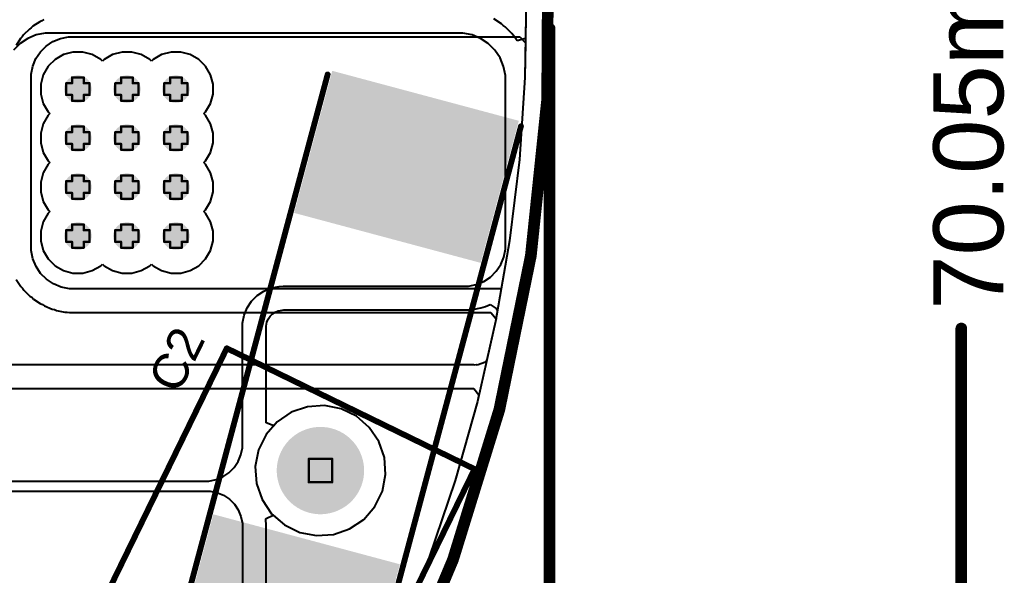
# Model space of a CAD drawing. Header units: inches. Extents: x -18 to 202, y -11 to 119.
# Drawn here: x 49.38 to 70.81, y 20.19 to 32.3 of the extents above; entities that cross this region are included whole.
import ezdxf

# ---------------------------------------------------------------- set-up
doc = ezdxf.new("R2010")
doc.units = ezdxf.units.IN
for name, color, linetype in [('Board Outline', 216, 'Continuous'), ('Bottom Layer', 5, 'Continuous'), ('Bottom Overlay', 54, 'Continuous'), ('Bottom Paste', 16, 'Continuous'), ('Bottom Solder', 6, 'Continuous'), ('Dimension', 6, 'Continuous'), ('Drill Drawing', 1, 'Continuous'), ('Ground', 16, 'Continuous'), ('Multi-Layer', 9, 'Continuous'), ('Pad Holes', 156, 'Continuous'), ('Power', 76, 'Continuous'), ('Top Layer', 1, 'Continuous'), ('Top Overlay', 2, 'Continuous'), ('Top Solder', 216, 'Continuous'), ('Via Holes', 16, 'Continuous')]:
    doc.layers.add(name, color=color, linetype=linetype)
doc.styles.add('Arial', font='', dxfattribs={"height": 0.2})
doc.styles.get('Arial').set_extended_font_data('Arial')

# ---------------------------------------------------------------- blocks, each defined once
blk = doc.blocks.new('MPP404J2A0701_2')
at = {"layer": 'Bottom Layer'}
h = blk.add_hatch(color=5, dxfattribs=at)
edge = h.paths.add_edge_path()
edge.add_arc((-3.75, 0), 0.9, 0, 360)
h = blk.add_hatch(color=5, dxfattribs=at)
edge = h.paths.add_edge_path()
edge.add_arc((3.75, 0), 0.9, 0, 360)
at = {"layer": 'Bottom Solder'}
h = blk.add_hatch(color=6, dxfattribs=at)
edge = h.paths.add_edge_path()
edge.add_arc((-3.75, 0), 0.951, 0, 360)
h = blk.add_hatch(color=6, dxfattribs=at)
edge = h.paths.add_edge_path()
edge.add_arc((3.75, 0), 0.951, 0, 360)
at = {"layer": 'Ground'}
h = blk.add_hatch(color=16, dxfattribs=at)
edge = h.paths.add_edge_path()
edge.add_arc((-3.75, 0), 0.9, 0, 360)
h = blk.add_hatch(color=16, dxfattribs=at)
edge = h.paths.add_edge_path()
edge.add_arc((3.75, 0), 0.9, 0, 360)
at = {"layer": 'Multi-Layer'}
h = blk.add_hatch(color=9, dxfattribs=at)
edge = h.paths.add_edge_path()
edge.add_arc((-3.75, 0), 0.9, 0, 360)
h = blk.add_hatch(color=9, dxfattribs=at)
edge = h.paths.add_edge_path()
edge.add_arc((3.75, 0), 0.9, 0, 360)
at = {"layer": 'Pad Holes'}
h = blk.add_hatch(color=7, dxfattribs=at)
edge = h.paths.add_edge_path()
edge.add_arc((-3.75, 0), 0.6, 0, 360)
h = blk.add_hatch(color=7, dxfattribs=at)
edge = h.paths.add_edge_path()
edge.add_arc((3.75, 0), 0.6, 0, 360)
at = {"layer": 'Power'}
h = blk.add_hatch(color=76, dxfattribs=at)
edge = h.paths.add_edge_path()
edge.add_arc((-3.75, 0), 0.9, 0, 360)
h = blk.add_hatch(color=76, dxfattribs=at)
edge = h.paths.add_edge_path()
edge.add_arc((3.75, 0), 0.9, 0, 360)
at = {"layer": 'Top Layer'}
h = blk.add_hatch(color=1, dxfattribs=at)
edge = h.paths.add_edge_path()
edge.add_arc((-3.75, 0), 0.9, 0, 360)
h = blk.add_hatch(color=1, dxfattribs=at)
edge = h.paths.add_edge_path()
edge.add_arc((3.75, 0), 0.9, 0, 360)
at = {"layer": 'Top Solder'}
h = blk.add_hatch(color=216, dxfattribs=at)
edge = h.paths.add_edge_path()
edge.add_arc((-3.75, 0), 0.951, 0, 360)
h = blk.add_hatch(color=216, dxfattribs=at)
edge = h.paths.add_edge_path()
edge.add_arc((3.75, 0), 0.951, 0, 360)
at = {"layer": 'Top Overlay', "const_width": 0.127}
for points in [[(-5.25, -3), (-5.25, 3)], [(5.25, 3), (-5.25, 3)], [(5.25, 0.591), (5.25, 3)], [(5.25, -3), (5.25, 0.591)], [(5.25, -3), (-5.25, -3)]]:
    blk.add_lwpolyline(points, dxfattribs=at)
at = {"layer": 'Top Overlay', "const_width": 0.0635}
for points in [[(-5.282, 3, 1), (-5.218, 3, 1)], [(-5.282, 3, 1), (-5.218, 3, 1)], [(5.218, 3, 1), (5.282, 3, 1)], [(5.218, 3, 1), (5.282, 3, 1)], [(5.218, 0.591, 1), (5.282, 0.591, 1)], [(5.218, 0.591, 1), (5.282, 0.591, 1)], [(-5.282, -3, 1), (-5.218, -3, 1)], [(-5.282, -3, 1), (-5.218, -3, 1)], [(5.218, -3, 1), (5.282, -3, 1)], [(5.218, -3, 1), (5.282, -3, 1)]]:
    blk.add_lwpolyline(points, format="xyb", close=True, dxfattribs=at)
blk = doc.blocks.new('YX_A11_R501000_R0807_B_11')
at = {"layer": 'Bottom Layer'}
for points in [[(-6.5, 2), (-3.5, 2), (-3.5, -2), (-6.5, -2)], [(3.5, 2), (6.5, 2), (6.5, -2), (3.5, -2)]]:
    blk.add_hatch(color=5, dxfattribs=at).paths.add_polyline_path(points)
at = {"layer": 'Bottom Paste'}
for points in [[(-6.5, 2), (-3.5, 2), (-3.5, -2), (-6.5, -2)], [(3.5, 2), (6.5, 2), (6.5, -2), (3.5, -2)]]:
    blk.add_hatch(color=16, dxfattribs=at).paths.add_polyline_path(points)
at = {"layer": 'Bottom Solder'}
for points in [[(-6.602, 2.102), (-3.398, 2.102), (-3.398, -2.102), (-6.602, -2.102)], [(3.398, 2.102), (6.602, 2.102), (6.602, -2.102), (3.398, -2.102)]]:
    blk.add_hatch(color=6, dxfattribs=at).paths.add_polyline_path(points)
at = {"layer": 'Bottom Overlay', "const_width": 0.127}
for points in [[(6.5, 2.178), (-6.5, 2.178)], [(6.5, -2.178), (-6.5, -2.178)]]:
    blk.add_lwpolyline(points, dxfattribs=at)
at = {"layer": 'Bottom Overlay', "const_width": 0.0635}
for points in [[(-6.532, 2.178, 1), (-6.468, 2.178, 1)], [(6.468, 2.178, 1), (6.532, 2.178, 1)], [(-6.532, -2.178, 1), (-6.468, -2.178, 1)], [(6.468, -2.178, 1), (6.532, -2.178, 1)]]:
    blk.add_lwpolyline(points, format="xyb", close=True, dxfattribs=at)

msp = doc.modelspace()

# ---------------------------------------------------------------- hatches: boundary and pattern name
at = {"layer": 'Bottom Layer'}
h = msp.add_hatch(color=5, dxfattribs=at)
edge = h.paths.add_edge_path()
edge.add_arc((50.648, 30.785), 0.3, 0, 360)
h = msp.add_hatch(color=5, dxfattribs=at)
edge = h.paths.add_edge_path()
edge.add_arc((51.714, 30.785), 0.3, 0, 360)
h = msp.add_hatch(color=5, dxfattribs=at)
edge = h.paths.add_edge_path()
edge.add_arc((52.781, 30.785), 0.3, 0, 360)
h = msp.add_hatch(color=5, dxfattribs=at)
edge = h.paths.add_edge_path()
edge.add_arc((50.648, 29.718), 0.3, 0, 360)
h = msp.add_hatch(color=5, dxfattribs=at)
edge = h.paths.add_edge_path()
edge.add_arc((51.714, 29.718), 0.3, 0, 360)
h = msp.add_hatch(color=5, dxfattribs=at)
edge = h.paths.add_edge_path()
edge.add_arc((52.781, 29.718), 0.3, 0, 360)
h = msp.add_hatch(color=5, dxfattribs=at)
edge = h.paths.add_edge_path()
edge.add_arc((50.648, 28.651), 0.3, 0, 360)
h = msp.add_hatch(color=5, dxfattribs=at)
edge = h.paths.add_edge_path()
edge.add_arc((51.714, 28.651), 0.3, 0, 360)
h = msp.add_hatch(color=5, dxfattribs=at)
edge = h.paths.add_edge_path()
edge.add_arc((52.781, 28.651), 0.3, 0, 360)
h = msp.add_hatch(color=5, dxfattribs=at)
edge = h.paths.add_edge_path()
edge.add_arc((50.648, 27.584), 0.3, 0, 360)
h = msp.add_hatch(color=5, dxfattribs=at)
edge = h.paths.add_edge_path()
edge.add_arc((51.714, 27.584), 0.3, 0, 360)
h = msp.add_hatch(color=5, dxfattribs=at)
edge = h.paths.add_edge_path()
edge.add_arc((52.781, 27.584), 0.3, 0, 360)
at = {"layer": 'Ground'}
h = msp.add_hatch(color=16, dxfattribs=at)
edge = h.paths.add_edge_path()
edge.add_arc((50.648, 30.785), 0.3, 0, 360)
h = msp.add_hatch(color=16, dxfattribs=at)
edge = h.paths.add_edge_path()
edge.add_arc((51.714, 30.785), 0.3, 0, 360)
h = msp.add_hatch(color=16, dxfattribs=at)
edge = h.paths.add_edge_path()
edge.add_arc((52.781, 30.785), 0.3, 0, 360)
h = msp.add_hatch(color=16, dxfattribs=at)
edge = h.paths.add_edge_path()
edge.add_arc((50.648, 29.718), 0.3, 0, 360)
h = msp.add_hatch(color=16, dxfattribs=at)
edge = h.paths.add_edge_path()
edge.add_arc((51.714, 29.718), 0.3, 0, 360)
h = msp.add_hatch(color=16, dxfattribs=at)
edge = h.paths.add_edge_path()
edge.add_arc((52.781, 29.718), 0.3, 0, 360)
h = msp.add_hatch(color=16, dxfattribs=at)
edge = h.paths.add_edge_path()
edge.add_arc((50.648, 28.651), 0.3, 0, 360)
h = msp.add_hatch(color=16, dxfattribs=at)
edge = h.paths.add_edge_path()
edge.add_arc((51.714, 28.651), 0.3, 0, 360)
h = msp.add_hatch(color=16, dxfattribs=at)
edge = h.paths.add_edge_path()
edge.add_arc((52.781, 28.651), 0.3, 0, 360)
h = msp.add_hatch(color=16, dxfattribs=at)
edge = h.paths.add_edge_path()
edge.add_arc((50.648, 27.584), 0.3, 0, 360)
h = msp.add_hatch(color=16, dxfattribs=at)
edge = h.paths.add_edge_path()
edge.add_arc((51.714, 27.584), 0.3, 0, 360)
h = msp.add_hatch(color=16, dxfattribs=at)
edge = h.paths.add_edge_path()
edge.add_arc((52.781, 27.584), 0.3, 0, 360)
at = {"layer": 'Power'}
h = msp.add_hatch(color=76, dxfattribs=at)
edge = h.paths.add_edge_path()
edge.add_arc((50.648, 30.785), 0.3, 0, 360)
h = msp.add_hatch(color=76, dxfattribs=at)
edge = h.paths.add_edge_path()
edge.add_arc((51.714, 30.785), 0.3, 0, 360)
h = msp.add_hatch(color=76, dxfattribs=at)
edge = h.paths.add_edge_path()
edge.add_arc((52.781, 30.785), 0.3, 0, 360)
h = msp.add_hatch(color=76, dxfattribs=at)
edge = h.paths.add_edge_path()
edge.add_arc((50.648, 29.718), 0.3, 0, 360)
h = msp.add_hatch(color=76, dxfattribs=at)
edge = h.paths.add_edge_path()
edge.add_arc((51.714, 29.718), 0.3, 0, 360)
h = msp.add_hatch(color=76, dxfattribs=at)
edge = h.paths.add_edge_path()
edge.add_arc((52.781, 29.718), 0.3, 0, 360)
h = msp.add_hatch(color=76, dxfattribs=at)
edge = h.paths.add_edge_path()
edge.add_arc((50.648, 28.651), 0.3, 0, 360)
h = msp.add_hatch(color=76, dxfattribs=at)
edge = h.paths.add_edge_path()
edge.add_arc((51.714, 28.651), 0.3, 0, 360)
h = msp.add_hatch(color=76, dxfattribs=at)
edge = h.paths.add_edge_path()
edge.add_arc((52.781, 28.651), 0.3, 0, 360)
h = msp.add_hatch(color=76, dxfattribs=at)
edge = h.paths.add_edge_path()
edge.add_arc((50.648, 27.584), 0.3, 0, 360)
h = msp.add_hatch(color=76, dxfattribs=at)
edge = h.paths.add_edge_path()
edge.add_arc((51.714, 27.584), 0.3, 0, 360)
h = msp.add_hatch(color=76, dxfattribs=at)
edge = h.paths.add_edge_path()
edge.add_arc((52.781, 27.584), 0.3, 0, 360)
at = {"layer": 'Top Layer'}
h = msp.add_hatch(color=1, dxfattribs=at)
edge = h.paths.add_edge_path()
edge.add_arc((50.648, 30.785), 0.3, 0, 360)
h = msp.add_hatch(color=1, dxfattribs=at)
edge = h.paths.add_edge_path()
edge.add_arc((51.714, 30.785), 0.3, 0, 360)
h = msp.add_hatch(color=1, dxfattribs=at)
edge = h.paths.add_edge_path()
edge.add_arc((52.781, 30.785), 0.3, 0, 360)
h = msp.add_hatch(color=1, dxfattribs=at)
edge = h.paths.add_edge_path()
edge.add_arc((50.648, 29.718), 0.3, 0, 360)
h = msp.add_hatch(color=1, dxfattribs=at)
edge = h.paths.add_edge_path()
edge.add_arc((51.714, 29.718), 0.3, 0, 360)
h = msp.add_hatch(color=1, dxfattribs=at)
edge = h.paths.add_edge_path()
edge.add_arc((52.781, 29.718), 0.3, 0, 360)
h = msp.add_hatch(color=1, dxfattribs=at)
edge = h.paths.add_edge_path()
edge.add_arc((50.648, 28.651), 0.3, 0, 360)
h = msp.add_hatch(color=1, dxfattribs=at)
edge = h.paths.add_edge_path()
edge.add_arc((51.714, 28.651), 0.3, 0, 360)
h = msp.add_hatch(color=1, dxfattribs=at)
edge = h.paths.add_edge_path()
edge.add_arc((52.781, 28.651), 0.3, 0, 360)
h = msp.add_hatch(color=1, dxfattribs=at)
edge = h.paths.add_edge_path()
edge.add_arc((50.648, 27.584), 0.3, 0, 360)
h = msp.add_hatch(color=1, dxfattribs=at)
edge = h.paths.add_edge_path()
edge.add_arc((51.714, 27.584), 0.3, 0, 360)
h = msp.add_hatch(color=1, dxfattribs=at)
edge = h.paths.add_edge_path()
edge.add_arc((52.781, 27.584), 0.3, 0, 360)
at = {"layer": 'Via Holes'}
h = msp.add_hatch(color=7, dxfattribs=at)
edge = h.paths.add_edge_path()
edge.add_arc((50.648, 30.785), 0.15, 0, 360)
h = msp.add_hatch(color=7, dxfattribs=at)
edge = h.paths.add_edge_path()
edge.add_arc((51.714, 30.785), 0.15, 0, 360)
h = msp.add_hatch(color=7, dxfattribs=at)
edge = h.paths.add_edge_path()
edge.add_arc((52.781, 30.785), 0.15, 0, 360)
h = msp.add_hatch(color=7, dxfattribs=at)
edge = h.paths.add_edge_path()
edge.add_arc((50.648, 29.718), 0.15, 0, 360)
h = msp.add_hatch(color=7, dxfattribs=at)
edge = h.paths.add_edge_path()
edge.add_arc((51.714, 29.718), 0.15, 0, 360)
h = msp.add_hatch(color=7, dxfattribs=at)
edge = h.paths.add_edge_path()
edge.add_arc((52.781, 29.718), 0.15, 0, 360)
h = msp.add_hatch(color=7, dxfattribs=at)
edge = h.paths.add_edge_path()
edge.add_arc((50.648, 28.651), 0.15, 0, 360)
h = msp.add_hatch(color=7, dxfattribs=at)
edge = h.paths.add_edge_path()
edge.add_arc((51.714, 28.651), 0.15, 0, 360)
h = msp.add_hatch(color=7, dxfattribs=at)
edge = h.paths.add_edge_path()
edge.add_arc((52.781, 28.651), 0.15, 0, 360)
h = msp.add_hatch(color=7, dxfattribs=at)
edge = h.paths.add_edge_path()
edge.add_arc((50.648, 27.584), 0.15, 0, 360)
h = msp.add_hatch(color=7, dxfattribs=at)
edge = h.paths.add_edge_path()
edge.add_arc((51.714, 27.584), 0.15, 0, 360)
h = msp.add_hatch(color=7, dxfattribs=at)
edge = h.paths.add_edge_path()
edge.add_arc((52.781, 27.584), 0.15, 0, 360)

# ---------------------------------------------------------------- linework, layer by layer
at = {"layer": 'Board Outline', "const_width": 0.254}
msp.add_lwpolyline([(44.23, 62.31, -3.535496), (7.565, 62.289)], format="xyb", dxfattribs=at)
at = {"layer": 'Bottom Layer'}
for p, q in [((49.67, 32.153), (49.634, 32.117)), ((49.817, 32.252), (49.67, 32.153)), ((49.864, 32.271), (49.817, 32.252)), ((49.906, 32.299), (49.864, 32.271)), ((49.466, 31.964), (49.438, 31.921)), ((49.591, 32.089), (49.466, 31.964)), ((49.634, 32.117), (49.591, 32.089)), ((49.402, 31.885), (49.303, 31.738)), ((49.438, 31.921), (49.402, 31.885)), ((49.832, 31.597), (49.957, 31.723)), ((49.957, 31.723), (50.104, 31.821)), ((50.104, 31.821), (50.268, 31.889)), ((50.268, 31.889), (50.442, 31.923)), ((50.442, 31.923), (50.53, 31.923)), ((50.53, 31.923), (60.265, 31.923)), ((60.265, 31.923), (60.39, 31.796)), ((60.39, 31.796), (60.377, 31.038)), ((49.734, 31.45), (49.832, 31.597)), ((49.666, 31.287), (49.734, 31.45)), ((49.632, 31.113), (49.666, 31.287)), ((49.632, 27.269), (49.632, 31.113)), ((60.377, 31.038), (60.256, 29.255)), ((60.256, 29.255), (60.043, 27.481)), ((60.043, 27.481), (59.862, 26.438)), ((49.667, 27.091), (49.632, 27.269)), ((49.736, 26.923), (49.667, 27.091)), ((49.837, 26.772), (49.736, 26.923)), ((49.306, 26.636), (49.407, 26.485)), ((49.966, 26.644), (49.837, 26.772)), ((50.116, 26.543), (49.966, 26.644)), ((49.407, 26.485), (49.443, 26.449)), ((49.443, 26.449), (49.471, 26.406)), ((49.471, 26.406), (49.599, 26.278)), ((50.284, 26.474), (50.116, 26.543)), ((50.462, 26.438), (50.284, 26.474)), ((50.553, 26.438), (50.462, 26.438)), ((59.862, 26.438), (50.553, 26.438)), ((50.553, 26.438), (50.553, 26.438)), ((49.599, 26.278), (49.642, 26.25)), ((49.642, 26.25), (49.678, 26.213)), ((49.678, 26.213), (49.829, 26.113)), ((49.829, 26.113), (49.876, 26.093)), ((49.876, 26.093), (49.918, 26.065)), ((49.918, 26.065), (50.086, 25.995)), ((50.086, 25.995), (50.136, 25.985)), ((50.136, 25.985), (50.183, 25.966)), ((50.183, 25.966), (50.361, 25.93)), ((50.361, 25.93), (50.412, 25.93)), ((50.412, 25.93), (50.462, 25.921)), ((50.462, 25.921), (50.553, 25.921)), ((50.553, 25.921), (50.553, 25.921)), ((50.553, 25.921), (59.635, 25.921)), ((59.738, 25.721), (59.55, 24.891)), ((59.635, 25.921), (59.749, 25.784)), ((59.749, 25.784), (59.738, 25.721)), ((59.55, 24.891), (59.519, 24.838)), ((59.264, 24.78), (47.122, 24.78)), ((59.293, 24.775), (59.264, 24.78)), ((59.322, 24.777), (59.293, 24.775)), ((59.34, 24.771), (59.322, 24.777)), ((59.519, 24.838), (59.34, 24.771)), ((47.122, 24.262), (59.264, 24.262)), ((59.264, 24.262), (59.375, 24.123)), ((59.375, 24.123), (59.343, 23.978)), ((59.343, 23.978), (58.857, 22.259)), ((58.857, 22.259), (58.283, 20.567)), ((58.283, 20.567), (57.623, 18.907))]:
    msp.add_line(p, q, dxfattribs=at)
at = {"layer": 'Dimension', "const_width": 0.254}
for points in [[(60.914, -10.77), (60.914, 32.104)], [(69.875, -3.688), (69.875, 25.571)]]:
    msp.add_lwpolyline(points, dxfattribs=at)
at = {"layer": 'Dimension', "const_width": 0.127}
for points in [[(60.851, 32.104, 1), (60.978, 32.104, 1)], [(69.812, 25.571, 1), (69.939, 25.571, 1)]]:
    msp.add_lwpolyline(points, format="xyb", close=True, dxfattribs=at)
at = {"layer": 'Drill Drawing', "const_width": 0.0508}
for points in [[(50.394, 30.658), (50.394, 30.912)], [(50.394, 30.912), (50.521, 30.912)], [(50.521, 30.912), (50.521, 31.039)], [(50.521, 31.039), (50.775, 31.039)], [(50.775, 30.912), (50.775, 31.039)], [(50.775, 30.912), (50.902, 30.912)], [(50.902, 30.658), (50.902, 30.912)], [(51.46, 30.658), (51.46, 30.912)], [(51.46, 30.912), (51.587, 30.912)], [(51.587, 30.912), (51.587, 31.039)], [(51.587, 31.039), (51.841, 31.039)], [(51.841, 30.912), (51.841, 31.039)], [(51.841, 30.912), (51.968, 30.912)], [(51.968, 30.658), (51.968, 30.912)], [(52.527, 30.658), (52.527, 30.912)], [(52.527, 30.912), (52.654, 30.912)], [(52.654, 30.912), (52.654, 31.039)], [(52.654, 31.039), (52.908, 31.039)], [(52.908, 30.912), (52.908, 31.039)], [(52.908, 30.912), (53.035, 30.912)], [(53.035, 30.658), (53.035, 30.912)], [(50.394, 30.658), (50.521, 30.658)], [(50.521, 30.531), (50.521, 30.658)], [(50.775, 30.658), (50.902, 30.658)], [(50.775, 30.531), (50.775, 30.658)], [(51.46, 30.658), (51.587, 30.658)], [(51.587, 30.531), (51.587, 30.658)], [(51.841, 30.658), (51.968, 30.658)], [(51.841, 30.531), (51.841, 30.658)], [(52.527, 30.658), (52.654, 30.658)], [(52.654, 30.531), (52.654, 30.658)], [(52.908, 30.658), (53.035, 30.658)], [(52.908, 30.531), (52.908, 30.658)], [(50.521, 30.531), (50.775, 30.531)], [(51.587, 30.531), (51.841, 30.531)], [(52.654, 30.531), (52.908, 30.531)], [(50.394, 29.591), (50.394, 29.845)], [(50.394, 29.845), (50.521, 29.845)], [(50.521, 29.845), (50.521, 29.972)], [(50.521, 29.972), (50.775, 29.972)], [(50.775, 29.845), (50.775, 29.972)], [(50.775, 29.845), (50.902, 29.845)], [(50.902, 29.591), (50.902, 29.845)], [(51.46, 29.591), (51.46, 29.845)], [(51.46, 29.845), (51.587, 29.845)], [(51.587, 29.845), (51.587, 29.972)], [(51.587, 29.972), (51.841, 29.972)], [(51.841, 29.845), (51.841, 29.972)], [(51.841, 29.845), (51.968, 29.845)], [(51.968, 29.591), (51.968, 29.845)], [(52.527, 29.591), (52.527, 29.845)], [(52.527, 29.845), (52.654, 29.845)], [(52.654, 29.845), (52.654, 29.972)], [(52.654, 29.972), (52.908, 29.972)], [(52.908, 29.845), (52.908, 29.972)], [(52.908, 29.845), (53.035, 29.845)], [(53.035, 29.591), (53.035, 29.845)], [(50.394, 29.591), (50.521, 29.591)], [(50.521, 29.464), (50.521, 29.591)], [(50.775, 29.591), (50.902, 29.591)], [(50.775, 29.464), (50.775, 29.591)], [(51.46, 29.591), (51.587, 29.591)], [(51.587, 29.464), (51.587, 29.591)], [(51.841, 29.591), (51.968, 29.591)], [(51.841, 29.464), (51.841, 29.591)], [(52.527, 29.591), (52.654, 29.591)], [(52.654, 29.464), (52.654, 29.591)], [(52.908, 29.591), (53.035, 29.591)], [(52.908, 29.464), (52.908, 29.591)], [(50.521, 29.464), (50.775, 29.464)], [(51.587, 29.464), (51.841, 29.464)], [(52.654, 29.464), (52.908, 29.464)], [(50.394, 28.524), (50.394, 28.778)], [(50.394, 28.778), (50.521, 28.778)], [(50.521, 28.778), (50.521, 28.905)], [(50.521, 28.905), (50.775, 28.905)], [(50.775, 28.778), (50.775, 28.905)], [(50.775, 28.778), (50.902, 28.778)], [(50.902, 28.524), (50.902, 28.778)], [(51.46, 28.524), (51.46, 28.778)], [(51.46, 28.778), (51.587, 28.778)], [(51.587, 28.778), (51.587, 28.905)], [(51.587, 28.905), (51.841, 28.905)], [(51.841, 28.778), (51.841, 28.905)], [(51.841, 28.778), (51.968, 28.778)], [(51.968, 28.524), (51.968, 28.778)], [(52.527, 28.524), (52.527, 28.778)], [(52.527, 28.778), (52.654, 28.778)], [(52.654, 28.778), (52.654, 28.905)], [(52.654, 28.905), (52.908, 28.905)], [(52.908, 28.778), (52.908, 28.905)], [(52.908, 28.778), (53.035, 28.778)], [(53.035, 28.524), (53.035, 28.778)], [(50.394, 28.524), (50.521, 28.524)], [(50.521, 28.397), (50.521, 28.524)], [(50.775, 28.524), (50.902, 28.524)], [(50.775, 28.397), (50.775, 28.524)], [(51.46, 28.524), (51.587, 28.524)], [(51.587, 28.397), (51.587, 28.524)], [(51.841, 28.524), (51.968, 28.524)], [(51.841, 28.397), (51.841, 28.524)], [(52.527, 28.524), (52.654, 28.524)], [(52.654, 28.397), (52.654, 28.524)], [(52.908, 28.524), (53.035, 28.524)], [(52.908, 28.397), (52.908, 28.524)], [(50.521, 28.397), (50.775, 28.397)], [(51.587, 28.397), (51.841, 28.397)], [(52.654, 28.397), (52.908, 28.397)], [(50.521, 27.711), (50.521, 27.838)], [(50.521, 27.838), (50.775, 27.838)], [(50.775, 27.711), (50.775, 27.838)], [(51.587, 27.711), (51.587, 27.838)], [(51.587, 27.838), (51.841, 27.838)], [(51.841, 27.711), (51.841, 27.838)], [(52.654, 27.711), (52.654, 27.838)], [(52.654, 27.838), (52.908, 27.838)], [(52.908, 27.711), (52.908, 27.838)], [(50.394, 27.457), (50.394, 27.711)], [(50.394, 27.711), (50.521, 27.711)], [(50.775, 27.711), (50.902, 27.711)], [(50.902, 27.457), (50.902, 27.711)], [(51.46, 27.457), (51.46, 27.711)], [(51.46, 27.711), (51.587, 27.711)], [(51.841, 27.711), (51.968, 27.711)], [(51.968, 27.457), (51.968, 27.711)], [(52.527, 27.457), (52.527, 27.711)], [(52.527, 27.711), (52.654, 27.711)], [(52.908, 27.711), (53.035, 27.711)], [(53.035, 27.457), (53.035, 27.711)], [(50.394, 27.457), (50.521, 27.457)], [(50.521, 27.33), (50.521, 27.457)], [(50.775, 27.457), (50.902, 27.457)], [(50.775, 27.33), (50.775, 27.457)], [(51.46, 27.457), (51.587, 27.457)], [(51.587, 27.33), (51.587, 27.457)], [(51.841, 27.457), (51.968, 27.457)], [(51.841, 27.33), (51.841, 27.457)], [(52.527, 27.457), (52.654, 27.457)], [(52.654, 27.33), (52.654, 27.457)], [(52.908, 27.457), (53.035, 27.457)], [(52.908, 27.33), (52.908, 27.457)], [(50.521, 27.33), (50.775, 27.33)], [(51.587, 27.33), (51.841, 27.33)], [(52.654, 27.33), (52.908, 27.33)], [(55.673, 22.73), (56.181, 22.73)], [(55.673, 22.222), (55.673, 22.73)], [(56.181, 22.222), (56.181, 22.73)], [(55.673, 22.222), (56.181, 22.222)]]:
    msp.add_lwpolyline(points, dxfattribs=at)
at = {"layer": 'Drill Drawing', "const_width": 0.0254}
for points in [[(50.381, 30.912, 1), (50.406, 30.912, 1)], [(50.381, 30.912, 1), (50.406, 30.912, 1)], [(50.508, 31.039, 1), (50.533, 31.039, 1)], [(50.508, 31.039, 1), (50.533, 31.039, 1)], [(50.508, 30.912, 1), (50.533, 30.912, 1)], [(50.508, 30.912, 1), (50.533, 30.912, 1)], [(50.762, 31.039, 1), (50.787, 31.039, 1)], [(50.762, 31.039, 1), (50.787, 31.039, 1)], [(50.762, 30.912, 1), (50.787, 30.912, 1)], [(50.762, 30.912, 1), (50.787, 30.912, 1)], [(50.889, 30.912, 1), (50.914, 30.912, 1)], [(50.889, 30.912, 1), (50.914, 30.912, 1)], [(51.448, 30.912, 1), (51.473, 30.912, 1)], [(51.448, 30.912, 1), (51.473, 30.912, 1)], [(51.575, 31.039, 1), (51.6, 31.039, 1)], [(51.575, 31.039, 1), (51.6, 31.039, 1)], [(51.575, 30.912, 1), (51.6, 30.912, 1)], [(51.575, 30.912, 1), (51.6, 30.912, 1)], [(51.829, 31.039, 1), (51.854, 31.039, 1)], [(51.829, 31.039, 1), (51.854, 31.039, 1)], [(51.829, 30.912, 1), (51.854, 30.912, 1)], [(51.829, 30.912, 1), (51.854, 30.912, 1)], [(51.956, 30.912, 1), (51.981, 30.912, 1)], [(51.956, 30.912, 1), (51.981, 30.912, 1)], [(52.514, 30.912, 1), (52.54, 30.912, 1)], [(52.514, 30.912, 1), (52.54, 30.912, 1)], [(52.641, 31.039, 1), (52.667, 31.039, 1)], [(52.641, 31.039, 1), (52.667, 31.039, 1)], [(52.641, 30.912, 1), (52.667, 30.912, 1)], [(52.641, 30.912, 1), (52.667, 30.912, 1)], [(52.895, 31.039, 1), (52.921, 31.039, 1)], [(52.895, 31.039, 1), (52.921, 31.039, 1)], [(52.895, 30.912, 1), (52.921, 30.912, 1)], [(52.895, 30.912, 1), (52.921, 30.912, 1)], [(53.022, 30.912, 1), (53.048, 30.912, 1)], [(53.022, 30.912, 1), (53.048, 30.912, 1)], [(50.381, 30.658, 1), (50.406, 30.658, 1)], [(50.381, 30.658, 1), (50.406, 30.658, 1)], [(50.508, 30.658, 1), (50.533, 30.658, 1)], [(50.508, 30.658, 1), (50.533, 30.658, 1)], [(50.762, 30.658, 1), (50.787, 30.658, 1)], [(50.762, 30.658, 1), (50.787, 30.658, 1)], [(50.889, 30.658, 1), (50.914, 30.658, 1)], [(50.889, 30.658, 1), (50.914, 30.658, 1)], [(51.448, 30.658, 1), (51.473, 30.658, 1)], [(51.448, 30.658, 1), (51.473, 30.658, 1)], [(51.575, 30.658, 1), (51.6, 30.658, 1)], [(51.575, 30.658, 1), (51.6, 30.658, 1)], [(51.829, 30.658, 1), (51.854, 30.658, 1)], [(51.829, 30.658, 1), (51.854, 30.658, 1)], [(51.956, 30.658, 1), (51.981, 30.658, 1)], [(51.956, 30.658, 1), (51.981, 30.658, 1)], [(52.514, 30.658, 1), (52.54, 30.658, 1)], [(52.514, 30.658, 1), (52.54, 30.658, 1)], [(52.641, 30.658, 1), (52.667, 30.658, 1)], [(52.641, 30.658, 1), (52.667, 30.658, 1)], [(52.895, 30.658, 1), (52.921, 30.658, 1)], [(52.895, 30.658, 1), (52.921, 30.658, 1)], [(53.022, 30.658, 1), (53.048, 30.658, 1)], [(53.022, 30.658, 1), (53.048, 30.658, 1)], [(50.508, 30.531, 1), (50.533, 30.531, 1)], [(50.508, 30.531, 1), (50.533, 30.531, 1)], [(50.762, 30.531, 1), (50.787, 30.531, 1)], [(50.762, 30.531, 1), (50.787, 30.531, 1)], [(51.575, 30.531, 1), (51.6, 30.531, 1)], [(51.575, 30.531, 1), (51.6, 30.531, 1)], [(51.829, 30.531, 1), (51.854, 30.531, 1)], [(51.829, 30.531, 1), (51.854, 30.531, 1)], [(52.641, 30.531, 1), (52.667, 30.531, 1)], [(52.641, 30.531, 1), (52.667, 30.531, 1)], [(52.895, 30.531, 1), (52.921, 30.531, 1)], [(52.895, 30.531, 1), (52.921, 30.531, 1)], [(50.381, 29.845, 1), (50.406, 29.845, 1)], [(50.381, 29.845, 1), (50.406, 29.845, 1)], [(50.508, 29.972, 1), (50.533, 29.972, 1)], [(50.508, 29.972, 1), (50.533, 29.972, 1)], [(50.508, 29.845, 1), (50.533, 29.845, 1)], [(50.508, 29.845, 1), (50.533, 29.845, 1)], [(50.762, 29.972, 1), (50.787, 29.972, 1)], [(50.762, 29.972, 1), (50.787, 29.972, 1)], [(50.762, 29.845, 1), (50.787, 29.845, 1)], [(50.762, 29.845, 1), (50.787, 29.845, 1)], [(50.889, 29.845, 1), (50.914, 29.845, 1)], [(50.889, 29.845, 1), (50.914, 29.845, 1)], [(51.448, 29.845, 1), (51.473, 29.845, 1)], [(51.448, 29.845, 1), (51.473, 29.845, 1)], [(51.575, 29.972, 1), (51.6, 29.972, 1)], [(51.575, 29.972, 1), (51.6, 29.972, 1)], [(51.575, 29.845, 1), (51.6, 29.845, 1)], [(51.575, 29.845, 1), (51.6, 29.845, 1)], [(51.829, 29.972, 1), (51.854, 29.972, 1)], [(51.829, 29.972, 1), (51.854, 29.972, 1)], [(51.829, 29.845, 1), (51.854, 29.845, 1)], [(51.829, 29.845, 1), (51.854, 29.845, 1)], [(51.956, 29.845, 1), (51.981, 29.845, 1)], [(51.956, 29.845, 1), (51.981, 29.845, 1)], [(52.514, 29.845, 1), (52.54, 29.845, 1)], [(52.514, 29.845, 1), (52.54, 29.845, 1)], [(52.641, 29.972, 1), (52.667, 29.972, 1)], [(52.641, 29.972, 1), (52.667, 29.972, 1)], [(52.641, 29.845, 1), (52.667, 29.845, 1)], [(52.641, 29.845, 1), (52.667, 29.845, 1)], [(52.895, 29.972, 1), (52.921, 29.972, 1)], [(52.895, 29.972, 1), (52.921, 29.972, 1)], [(52.895, 29.845, 1), (52.921, 29.845, 1)], [(52.895, 29.845, 1), (52.921, 29.845, 1)], [(53.022, 29.845, 1), (53.048, 29.845, 1)], [(53.022, 29.845, 1), (53.048, 29.845, 1)], [(50.381, 29.591, 1), (50.406, 29.591, 1)], [(50.381, 29.591, 1), (50.406, 29.591, 1)], [(50.508, 29.591, 1), (50.533, 29.591, 1)], [(50.508, 29.591, 1), (50.533, 29.591, 1)], [(50.762, 29.591, 1), (50.787, 29.591, 1)], [(50.762, 29.591, 1), (50.787, 29.591, 1)], [(50.889, 29.591, 1), (50.914, 29.591, 1)], [(50.889, 29.591, 1), (50.914, 29.591, 1)], [(51.448, 29.591, 1), (51.473, 29.591, 1)], [(51.448, 29.591, 1), (51.473, 29.591, 1)], [(51.575, 29.591, 1), (51.6, 29.591, 1)], [(51.575, 29.591, 1), (51.6, 29.591, 1)], [(51.829, 29.591, 1), (51.854, 29.591, 1)], [(51.829, 29.591, 1), (51.854, 29.591, 1)], [(51.956, 29.591, 1), (51.981, 29.591, 1)], [(51.956, 29.591, 1), (51.981, 29.591, 1)], [(52.514, 29.591, 1), (52.54, 29.591, 1)], [(52.514, 29.591, 1), (52.54, 29.591, 1)], [(52.641, 29.591, 1), (52.667, 29.591, 1)], [(52.641, 29.591, 1), (52.667, 29.591, 1)], [(52.895, 29.591, 1), (52.921, 29.591, 1)], [(52.895, 29.591, 1), (52.921, 29.591, 1)], [(53.022, 29.591, 1), (53.048, 29.591, 1)], [(53.022, 29.591, 1), (53.048, 29.591, 1)], [(50.508, 29.464, 1), (50.533, 29.464, 1)], [(50.508, 29.464, 1), (50.533, 29.464, 1)], [(50.762, 29.464, 1), (50.787, 29.464, 1)], [(50.762, 29.464, 1), (50.787, 29.464, 1)], [(51.575, 29.464, 1), (51.6, 29.464, 1)], [(51.575, 29.464, 1), (51.6, 29.464, 1)], [(51.829, 29.464, 1), (51.854, 29.464, 1)], [(51.829, 29.464, 1), (51.854, 29.464, 1)], [(52.641, 29.464, 1), (52.667, 29.464, 1)], [(52.641, 29.464, 1), (52.667, 29.464, 1)], [(52.895, 29.464, 1), (52.921, 29.464, 1)], [(52.895, 29.464, 1), (52.921, 29.464, 1)], [(50.381, 28.778, 1), (50.406, 28.778, 1)], [(50.381, 28.778, 1), (50.406, 28.778, 1)], [(50.508, 28.905, 1), (50.533, 28.905, 1)], [(50.508, 28.905, 1), (50.533, 28.905, 1)], [(50.508, 28.778, 1), (50.533, 28.778, 1)], [(50.508, 28.778, 1), (50.533, 28.778, 1)], [(50.762, 28.905, 1), (50.787, 28.905, 1)], [(50.762, 28.905, 1), (50.787, 28.905, 1)], [(50.762, 28.778, 1), (50.787, 28.778, 1)], [(50.762, 28.778, 1), (50.787, 28.778, 1)], [(50.889, 28.778, 1), (50.914, 28.778, 1)], [(50.889, 28.778, 1), (50.914, 28.778, 1)], [(51.448, 28.778, 1), (51.473, 28.778, 1)], [(51.448, 28.778, 1), (51.473, 28.778, 1)], [(51.575, 28.905, 1), (51.6, 28.905, 1)], [(51.575, 28.905, 1), (51.6, 28.905, 1)], [(51.575, 28.778, 1), (51.6, 28.778, 1)], [(51.575, 28.778, 1), (51.6, 28.778, 1)], [(51.829, 28.905, 1), (51.854, 28.905, 1)], [(51.829, 28.905, 1), (51.854, 28.905, 1)], [(51.829, 28.778, 1), (51.854, 28.778, 1)], [(51.829, 28.778, 1), (51.854, 28.778, 1)], [(51.956, 28.778, 1), (51.981, 28.778, 1)], [(51.956, 28.778, 1), (51.981, 28.778, 1)], [(52.514, 28.778, 1), (52.54, 28.778, 1)], [(52.514, 28.778, 1), (52.54, 28.778, 1)], [(52.641, 28.905, 1), (52.667, 28.905, 1)], [(52.641, 28.905, 1), (52.667, 28.905, 1)], [(52.641, 28.778, 1), (52.667, 28.778, 1)], [(52.641, 28.778, 1), (52.667, 28.778, 1)], [(52.895, 28.905, 1), (52.921, 28.905, 1)], [(52.895, 28.905, 1), (52.921, 28.905, 1)], [(52.895, 28.778, 1), (52.921, 28.778, 1)], [(52.895, 28.778, 1), (52.921, 28.778, 1)], [(53.022, 28.778, 1), (53.048, 28.778, 1)], [(53.022, 28.778, 1), (53.048, 28.778, 1)], [(50.381, 28.524, 1), (50.406, 28.524, 1)], [(50.381, 28.524, 1), (50.406, 28.524, 1)], [(50.508, 28.524, 1), (50.533, 28.524, 1)], [(50.508, 28.524, 1), (50.533, 28.524, 1)], [(50.762, 28.524, 1), (50.787, 28.524, 1)], [(50.762, 28.524, 1), (50.787, 28.524, 1)], [(50.889, 28.524, 1), (50.914, 28.524, 1)], [(50.889, 28.524, 1), (50.914, 28.524, 1)], [(51.448, 28.524, 1), (51.473, 28.524, 1)], [(51.448, 28.524, 1), (51.473, 28.524, 1)], [(51.575, 28.524, 1), (51.6, 28.524, 1)], [(51.575, 28.524, 1), (51.6, 28.524, 1)], [(51.829, 28.524, 1), (51.854, 28.524, 1)], [(51.829, 28.524, 1), (51.854, 28.524, 1)], [(51.956, 28.524, 1), (51.981, 28.524, 1)], [(51.956, 28.524, 1), (51.981, 28.524, 1)], [(52.514, 28.524, 1), (52.54, 28.524, 1)], [(52.514, 28.524, 1), (52.54, 28.524, 1)], [(52.641, 28.524, 1), (52.667, 28.524, 1)], [(52.641, 28.524, 1), (52.667, 28.524, 1)], [(52.895, 28.524, 1), (52.921, 28.524, 1)], [(52.895, 28.524, 1), (52.921, 28.524, 1)], [(53.022, 28.524, 1), (53.048, 28.524, 1)], [(53.022, 28.524, 1), (53.048, 28.524, 1)], [(50.508, 28.397, 1), (50.533, 28.397, 1)], [(50.508, 28.397, 1), (50.533, 28.397, 1)], [(50.762, 28.397, 1), (50.787, 28.397, 1)], [(50.762, 28.397, 1), (50.787, 28.397, 1)], [(51.575, 28.397, 1), (51.6, 28.397, 1)], [(51.575, 28.397, 1), (51.6, 28.397, 1)], [(51.829, 28.397, 1), (51.854, 28.397, 1)], [(51.829, 28.397, 1), (51.854, 28.397, 1)], [(52.641, 28.397, 1), (52.667, 28.397, 1)], [(52.641, 28.397, 1), (52.667, 28.397, 1)], [(52.895, 28.397, 1), (52.921, 28.397, 1)], [(52.895, 28.397, 1), (52.921, 28.397, 1)], [(50.508, 27.838, 1), (50.533, 27.838, 1)], [(50.508, 27.838, 1), (50.533, 27.838, 1)], [(50.762, 27.838, 1), (50.787, 27.838, 1)], [(50.762, 27.838, 1), (50.787, 27.838, 1)], [(51.575, 27.838, 1), (51.6, 27.838, 1)], [(51.575, 27.838, 1), (51.6, 27.838, 1)], [(51.829, 27.838, 1), (51.854, 27.838, 1)], [(51.829, 27.838, 1), (51.854, 27.838, 1)], [(52.641, 27.838, 1), (52.667, 27.838, 1)], [(52.641, 27.838, 1), (52.667, 27.838, 1)], [(52.895, 27.838, 1), (52.921, 27.838, 1)], [(52.895, 27.838, 1), (52.921, 27.838, 1)], [(50.381, 27.711, 1), (50.406, 27.711, 1)], [(50.381, 27.711, 1), (50.406, 27.711, 1)], [(50.508, 27.711, 1), (50.533, 27.711, 1)], [(50.508, 27.711, 1), (50.533, 27.711, 1)], [(50.762, 27.711, 1), (50.787, 27.711, 1)], [(50.762, 27.711, 1), (50.787, 27.711, 1)], [(50.889, 27.711, 1), (50.914, 27.711, 1)], [(50.889, 27.711, 1), (50.914, 27.711, 1)], [(51.448, 27.711, 1), (51.473, 27.711, 1)], [(51.448, 27.711, 1), (51.473, 27.711, 1)], [(51.575, 27.711, 1), (51.6, 27.711, 1)], [(51.575, 27.711, 1), (51.6, 27.711, 1)], [(51.829, 27.711, 1), (51.854, 27.711, 1)], [(51.829, 27.711, 1), (51.854, 27.711, 1)], [(51.956, 27.711, 1), (51.981, 27.711, 1)], [(51.956, 27.711, 1), (51.981, 27.711, 1)], [(52.514, 27.711, 1), (52.54, 27.711, 1)], [(52.514, 27.711, 1), (52.54, 27.711, 1)], [(52.641, 27.711, 1), (52.667, 27.711, 1)], [(52.641, 27.711, 1), (52.667, 27.711, 1)], [(52.895, 27.711, 1), (52.921, 27.711, 1)], [(52.895, 27.711, 1), (52.921, 27.711, 1)], [(53.022, 27.711, 1), (53.048, 27.711, 1)], [(53.022, 27.711, 1), (53.048, 27.711, 1)], [(50.381, 27.457, 1), (50.406, 27.457, 1)], [(50.381, 27.457, 1), (50.406, 27.457, 1)], [(50.508, 27.457, 1), (50.533, 27.457, 1)], [(50.508, 27.457, 1), (50.533, 27.457, 1)], [(50.762, 27.457, 1), (50.787, 27.457, 1)], [(50.762, 27.457, 1), (50.787, 27.457, 1)], [(50.889, 27.457, 1), (50.914, 27.457, 1)], [(50.889, 27.457, 1), (50.914, 27.457, 1)], [(51.448, 27.457, 1), (51.473, 27.457, 1)], [(51.448, 27.457, 1), (51.473, 27.457, 1)], [(51.575, 27.457, 1), (51.6, 27.457, 1)], [(51.575, 27.457, 1), (51.6, 27.457, 1)], [(51.829, 27.457, 1), (51.854, 27.457, 1)], [(51.829, 27.457, 1), (51.854, 27.457, 1)], [(51.956, 27.457, 1), (51.981, 27.457, 1)], [(51.956, 27.457, 1), (51.981, 27.457, 1)], [(52.514, 27.457, 1), (52.54, 27.457, 1)], [(52.514, 27.457, 1), (52.54, 27.457, 1)], [(52.641, 27.457, 1), (52.667, 27.457, 1)], [(52.641, 27.457, 1), (52.667, 27.457, 1)], [(52.895, 27.457, 1), (52.921, 27.457, 1)], [(52.895, 27.457, 1), (52.921, 27.457, 1)], [(53.022, 27.457, 1), (53.048, 27.457, 1)], [(53.022, 27.457, 1), (53.048, 27.457, 1)], [(50.508, 27.33, 1), (50.533, 27.33, 1)], [(50.508, 27.33, 1), (50.533, 27.33, 1)], [(50.762, 27.33, 1), (50.787, 27.33, 1)], [(50.762, 27.33, 1), (50.787, 27.33, 1)], [(51.575, 27.33, 1), (51.6, 27.33, 1)], [(51.575, 27.33, 1), (51.6, 27.33, 1)], [(51.829, 27.33, 1), (51.854, 27.33, 1)], [(51.829, 27.33, 1), (51.854, 27.33, 1)], [(52.641, 27.33, 1), (52.667, 27.33, 1)], [(52.641, 27.33, 1), (52.667, 27.33, 1)], [(52.895, 27.33, 1), (52.921, 27.33, 1)], [(52.895, 27.33, 1), (52.921, 27.33, 1)], [(55.66, 22.73, 1), (55.686, 22.73, 1)], [(55.66, 22.73, 1), (55.686, 22.73, 1)], [(56.168, 22.73, 1), (56.194, 22.73, 1)], [(56.168, 22.73, 1), (56.194, 22.73, 1)], [(55.66, 22.222, 1), (55.686, 22.222, 1)], [(55.66, 22.222, 1), (55.686, 22.222, 1)], [(56.168, 22.222, 1), (56.194, 22.222, 1)], [(56.168, 22.222, 1), (56.194, 22.222, 1)]]:
    msp.add_lwpolyline(points, format="xyb", close=True, dxfattribs=at)
at = {"layer": 'Ground'}
for p, q in [((60.406, 32.825), (60.377, 31.038)), ((50.336, 31.538), (50.151, 31.431)), ((50.541, 31.593), (50.336, 31.538)), ((50.754, 31.593), (50.541, 31.593)), ((50.959, 31.538), (50.754, 31.593)), ((51.144, 31.431), (50.959, 31.538)), ((51.403, 31.538), (51.218, 31.431)), ((51.608, 31.593), (51.403, 31.538)), ((51.821, 31.593), (51.608, 31.593)), ((52.026, 31.538), (51.821, 31.593)), ((52.211, 31.431), (52.026, 31.538)), ((52.469, 31.538), (52.285, 31.431)), ((52.675, 31.593), (52.469, 31.538)), ((52.888, 31.593), (52.675, 31.593)), ((53.093, 31.538), (52.888, 31.593)), ((53.277, 31.431), (53.093, 31.538)), ((50.151, 31.431), (50.001, 31.281)), ((51.181, 31.394), (51.144, 31.431)), ((51.218, 31.431), (51.181, 31.394)), ((52.248, 31.394), (52.211, 31.431)), ((52.285, 31.431), (52.248, 31.394)), ((53.428, 31.281), (53.277, 31.431)), ((49.895, 31.097), (49.84, 30.891)), ((50.001, 31.281), (49.895, 31.097)), ((53.534, 31.097), (53.428, 31.281)), ((53.589, 30.891), (53.534, 31.097)), ((49.84, 30.891), (49.84, 30.678)), ((53.589, 30.678), (53.589, 30.891)), ((60.377, 31.038), (60.256, 29.255)), ((49.84, 30.678), (49.895, 30.473)), ((53.534, 30.473), (53.589, 30.678)), ((49.895, 30.473), (50.001, 30.289)), ((53.428, 30.289), (53.534, 30.473)), ((50.001, 30.289), (50.038, 30.251)), ((50.038, 30.251), (50.001, 30.214)), ((53.39, 30.251), (53.428, 30.289)), ((53.428, 30.214), (53.39, 30.251)), ((49.895, 30.03), (49.84, 29.824)), ((50.001, 30.214), (49.895, 30.03)), ((53.534, 30.03), (53.428, 30.214)), ((53.589, 29.824), (53.534, 30.03)), ((49.84, 29.824), (49.84, 29.612)), ((53.589, 29.612), (53.589, 29.824)), ((49.84, 29.612), (49.895, 29.406)), ((53.534, 29.406), (53.589, 29.612)), ((49.895, 29.406), (50.001, 29.222)), ((53.428, 29.222), (53.534, 29.406)), ((50.001, 29.147), (49.895, 28.963)), ((50.001, 29.222), (50.038, 29.185)), ((50.038, 29.185), (50.001, 29.147)), ((53.39, 29.185), (53.428, 29.222)), ((53.428, 29.147), (53.39, 29.185)), ((53.534, 28.963), (53.428, 29.147)), ((60.256, 29.255), (60.043, 27.481)), ((49.895, 28.963), (49.84, 28.758)), ((53.589, 28.758), (53.534, 28.963)), ((49.84, 28.758), (49.84, 28.545)), ((53.589, 28.545), (53.589, 28.758)), ((49.84, 28.545), (49.895, 28.339)), ((53.534, 28.339), (53.589, 28.545)), ((49.895, 28.339), (50.001, 28.155)), ((53.428, 28.155), (53.534, 28.339)), ((50.001, 28.081), (49.895, 27.896)), ((50.001, 28.155), (50.038, 28.118)), ((50.038, 28.118), (50.001, 28.081)), ((53.39, 28.118), (53.428, 28.155)), ((53.428, 28.081), (53.39, 28.118)), ((53.534, 27.896), (53.428, 28.081)), ((49.895, 27.896), (49.84, 27.691)), ((53.589, 27.691), (53.534, 27.896)), ((49.84, 27.691), (49.84, 27.478)), ((53.589, 27.478), (53.589, 27.691)), ((49.84, 27.478), (49.895, 27.273)), ((53.534, 27.273), (53.589, 27.478)), ((60.043, 27.481), (59.738, 25.721)), ((49.895, 27.273), (50.001, 27.088)), ((53.428, 27.088), (53.534, 27.273)), ((50.001, 27.088), (50.151, 26.938)), ((53.277, 26.938), (53.428, 27.088)), ((50.151, 26.938), (50.336, 26.831)), ((50.336, 26.831), (50.541, 26.776)), ((50.754, 26.776), (50.959, 26.831)), ((50.959, 26.831), (51.144, 26.938)), ((51.144, 26.938), (51.181, 26.975)), ((51.181, 26.975), (51.218, 26.938)), ((51.218, 26.938), (51.403, 26.831)), ((51.403, 26.831), (51.608, 26.776)), ((51.821, 26.776), (52.026, 26.831)), ((52.026, 26.831), (52.211, 26.938)), ((52.211, 26.938), (52.248, 26.975)), ((52.248, 26.975), (52.285, 26.938)), ((52.285, 26.938), (52.469, 26.831)), ((52.469, 26.831), (52.675, 26.776)), ((52.888, 26.776), (53.093, 26.831)), ((53.093, 26.831), (53.277, 26.938)), ((50.541, 26.776), (50.754, 26.776)), ((51.608, 26.776), (51.821, 26.776)), ((52.675, 26.776), (52.888, 26.776)), ((59.738, 25.721), (59.343, 23.978)), ((55.644, 23.868), (55.293, 23.747)), ((56.014, 23.894), (55.644, 23.868)), ((56.377, 23.823), (56.014, 23.894)), ((56.711, 23.66), (56.377, 23.823)), ((59.343, 23.978), (58.857, 22.259)), ((55.293, 23.747), (54.986, 23.54)), ((56.99, 23.417), (56.711, 23.66)), ((54.986, 23.54), (54.743, 23.26)), ((57.198, 23.11), (56.99, 23.417)), ((54.743, 23.26), (54.58, 22.927)), ((57.318, 22.759), (57.198, 23.11)), ((54.58, 22.927), (54.509, 22.563)), ((57.344, 22.39), (57.318, 22.759)), ((54.509, 22.563), (54.535, 22.193)), ((57.274, 22.026), (57.344, 22.39)), ((54.535, 22.193), (54.656, 21.843)), ((58.857, 22.259), (58.283, 20.567)), ((57.111, 21.692), (57.274, 22.026)), ((54.656, 21.843), (54.863, 21.535)), ((56.868, 21.413), (57.111, 21.692)), ((54.863, 21.535), (55.143, 21.292)), ((55.143, 21.292), (55.476, 21.129)), ((56.561, 21.205), (56.868, 21.413)), ((55.476, 21.129), (55.84, 21.059)), ((55.84, 21.059), (56.21, 21.085)), ((56.21, 21.085), (56.561, 21.205)), ((58.283, 20.567), (57.623, 18.907))]:
    msp.add_line(p, q, dxfattribs=at)
at = {"layer": 'Power'}
for p, q in [((60.406, 32.825), (60.377, 31.038)), ((50.336, 31.538), (50.151, 31.431)), ((50.541, 31.593), (50.336, 31.538)), ((50.754, 31.593), (50.541, 31.593)), ((50.959, 31.538), (50.754, 31.593)), ((51.144, 31.431), (50.959, 31.538)), ((51.403, 31.538), (51.218, 31.431)), ((51.608, 31.593), (51.403, 31.538)), ((51.821, 31.593), (51.608, 31.593)), ((52.026, 31.538), (51.821, 31.593)), ((52.211, 31.431), (52.026, 31.538)), ((52.469, 31.538), (52.285, 31.431)), ((52.675, 31.593), (52.469, 31.538)), ((52.888, 31.593), (52.675, 31.593)), ((53.093, 31.538), (52.888, 31.593)), ((53.277, 31.431), (53.093, 31.538)), ((50.151, 31.431), (50.001, 31.281)), ((51.181, 31.394), (51.144, 31.431)), ((51.218, 31.431), (51.181, 31.394)), ((52.248, 31.394), (52.211, 31.431)), ((52.285, 31.431), (52.248, 31.394)), ((53.428, 31.281), (53.277, 31.431)), ((49.895, 31.097), (49.84, 30.891)), ((50.001, 31.281), (49.895, 31.097)), ((53.534, 31.097), (53.428, 31.281)), ((53.589, 30.891), (53.534, 31.097)), ((49.84, 30.891), (49.84, 30.678)), ((53.589, 30.678), (53.589, 30.891)), ((60.377, 31.038), (60.256, 29.255)), ((49.84, 30.678), (49.895, 30.473)), ((53.534, 30.473), (53.589, 30.678)), ((49.895, 30.473), (50.001, 30.289)), ((53.428, 30.289), (53.534, 30.473)), ((50.001, 30.289), (50.038, 30.251)), ((50.038, 30.251), (50.001, 30.214)), ((53.39, 30.251), (53.428, 30.289)), ((53.428, 30.214), (53.39, 30.251)), ((49.895, 30.03), (49.84, 29.824)), ((50.001, 30.214), (49.895, 30.03)), ((53.534, 30.03), (53.428, 30.214)), ((53.589, 29.824), (53.534, 30.03)), ((49.84, 29.824), (49.84, 29.612)), ((53.589, 29.612), (53.589, 29.824)), ((49.84, 29.612), (49.895, 29.406)), ((53.534, 29.406), (53.589, 29.612)), ((49.895, 29.406), (50.001, 29.222)), ((53.428, 29.222), (53.534, 29.406)), ((50.001, 29.147), (49.895, 28.963)), ((50.001, 29.222), (50.038, 29.185)), ((50.038, 29.185), (50.001, 29.147)), ((53.39, 29.185), (53.428, 29.222)), ((53.428, 29.147), (53.39, 29.185)), ((53.534, 28.963), (53.428, 29.147)), ((60.256, 29.255), (60.043, 27.481)), ((49.895, 28.963), (49.84, 28.758)), ((53.589, 28.758), (53.534, 28.963)), ((49.84, 28.758), (49.84, 28.545)), ((53.589, 28.545), (53.589, 28.758)), ((49.84, 28.545), (49.895, 28.339)), ((53.534, 28.339), (53.589, 28.545)), ((49.895, 28.339), (50.001, 28.155)), ((53.428, 28.155), (53.534, 28.339)), ((50.001, 28.081), (49.895, 27.896)), ((50.001, 28.155), (50.038, 28.118)), ((50.038, 28.118), (50.001, 28.081)), ((53.39, 28.118), (53.428, 28.155)), ((53.428, 28.081), (53.39, 28.118)), ((53.534, 27.896), (53.428, 28.081)), ((49.895, 27.896), (49.84, 27.691)), ((53.589, 27.691), (53.534, 27.896)), ((49.84, 27.691), (49.84, 27.478)), ((53.589, 27.478), (53.589, 27.691)), ((49.84, 27.478), (49.895, 27.273)), ((53.534, 27.273), (53.589, 27.478)), ((60.043, 27.481), (59.738, 25.721)), ((49.895, 27.273), (50.001, 27.088)), ((53.428, 27.088), (53.534, 27.273)), ((50.001, 27.088), (50.151, 26.938)), ((53.277, 26.938), (53.428, 27.088)), ((50.151, 26.938), (50.336, 26.831)), ((50.336, 26.831), (50.541, 26.776)), ((50.754, 26.776), (50.959, 26.831)), ((50.959, 26.831), (51.144, 26.938)), ((51.144, 26.938), (51.181, 26.975)), ((51.181, 26.975), (51.218, 26.938)), ((51.218, 26.938), (51.403, 26.831)), ((51.403, 26.831), (51.608, 26.776)), ((51.821, 26.776), (52.026, 26.831)), ((52.026, 26.831), (52.211, 26.938)), ((52.211, 26.938), (52.248, 26.975)), ((52.248, 26.975), (52.285, 26.938)), ((52.285, 26.938), (52.469, 26.831)), ((52.469, 26.831), (52.675, 26.776)), ((52.888, 26.776), (53.093, 26.831)), ((53.093, 26.831), (53.277, 26.938)), ((50.541, 26.776), (50.754, 26.776)), ((51.608, 26.776), (51.821, 26.776)), ((52.675, 26.776), (52.888, 26.776)), ((59.738, 25.721), (59.343, 23.978)), ((55.644, 23.868), (55.293, 23.747)), ((56.014, 23.894), (55.644, 23.868)), ((56.377, 23.823), (56.014, 23.894)), ((56.711, 23.66), (56.377, 23.823)), ((59.343, 23.978), (58.857, 22.259)), ((55.293, 23.747), (54.986, 23.54)), ((56.99, 23.417), (56.711, 23.66)), ((54.986, 23.54), (54.743, 23.26)), ((57.198, 23.11), (56.99, 23.417)), ((54.743, 23.26), (54.58, 22.927)), ((57.318, 22.759), (57.198, 23.11)), ((54.58, 22.927), (54.509, 22.563)), ((57.344, 22.39), (57.318, 22.759)), ((54.509, 22.563), (54.535, 22.193)), ((57.274, 22.026), (57.344, 22.39)), ((54.535, 22.193), (54.656, 21.843)), ((58.857, 22.259), (58.283, 20.567)), ((57.111, 21.692), (57.274, 22.026)), ((54.656, 21.843), (54.863, 21.535)), ((56.868, 21.413), (57.111, 21.692)), ((54.863, 21.535), (55.143, 21.292)), ((55.143, 21.292), (55.476, 21.129)), ((56.561, 21.205), (56.868, 21.413)), ((55.476, 21.129), (55.84, 21.059)), ((55.84, 21.059), (56.21, 21.085)), ((56.21, 21.085), (56.561, 21.205)), ((58.283, 20.567), (57.623, 18.907))]:
    msp.add_line(p, q, dxfattribs=at)
at = {"layer": 'Top Layer'}
for p, q in [((60.406, 32.825), (60.391, 31.885)), ((59.868, 32.206), (59.701, 32.318)), ((59.904, 32.17), (59.868, 32.206)), ((59.947, 32.142), (59.904, 32.17)), ((49.742, 31.965), (49.557, 31.888)), ((49.938, 32.004), (49.742, 31.965)), ((50.038, 32.004), (49.938, 32.004)), ((53.791, 32.004), (50.038, 32.004)), ((58.928, 32.004), (53.791, 32.004)), ((59.029, 32.004), (58.928, 32.004)), ((58.928, 32.004), (58.928, 32.004)), ((59.227, 31.965), (59.029, 32.004)), ((59.413, 31.888), (59.227, 31.965)), ((60.089, 31.999), (59.947, 32.142)), ((60.118, 31.957), (60.089, 31.999)), ((60.154, 31.921), (60.118, 31.957)), ((49.39, 31.777), (49.249, 31.636)), ((49.557, 31.888), (49.39, 31.777)), ((59.58, 31.776), (59.413, 31.888)), ((59.723, 31.633), (59.58, 31.776)), ((60.212, 31.833), (60.154, 31.921)), ((60.391, 31.885), (60.212, 31.833)), ((59.835, 31.465), (59.723, 31.633)), ((59.912, 31.279), (59.835, 31.465)), ((59.951, 31.081), (59.912, 31.279)), ((59.951, 30.981), (59.951, 31.081)), ((59.951, 27.386), (59.951, 30.981)), ((59.917, 27.125), (59.951, 27.298)), ((59.951, 27.298), (59.951, 27.386)), ((59.951, 27.386), (59.951, 27.386)), ((59.85, 26.962), (59.917, 27.125)), ((59.628, 26.692), (59.752, 26.816)), ((59.752, 26.816), (59.85, 26.962)), ((59.319, 26.527), (59.481, 26.594)), ((59.481, 26.594), (59.628, 26.692)), ((54.553, 26.29), (54.698, 26.387)), ((54.698, 26.387), (54.859, 26.454)), ((54.859, 26.454), (55.031, 26.488)), ((55.031, 26.488), (55.118, 26.492)), ((55.118, 26.492), (57.023, 26.492)), ((55.118, 26.492), (55.118, 26.492)), ((57.023, 26.492), (59.058, 26.492)), ((59.058, 26.492), (59.146, 26.492)), ((59.146, 26.492), (59.319, 26.527)), ((54.332, 26.021), (54.429, 26.166)), ((54.429, 26.166), (54.553, 26.29)), ((54.265, 25.86), (54.332, 26.021)), ((54.943, 25.928), (55.01, 25.956)), ((55.01, 25.956), (55.094, 25.972)), ((55.094, 25.972), (55.131, 25.974)), ((55.131, 25.974), (57.023, 25.974)), ((57.023, 25.974), (59.146, 25.974)), ((59.146, 25.974), (59.196, 25.984)), ((59.196, 25.984), (59.247, 25.984)), ((59.247, 25.984), (59.42, 26.019)), ((59.42, 26.019), (59.467, 26.038)), ((59.467, 26.038), (59.517, 26.048)), ((59.517, 26.048), (59.622, 26.092)), ((59.622, 26.092), (59.755, 26.007)), ((59.781, 25.97), (59.738, 25.721)), ((59.755, 26.007), (59.781, 25.97)), ((54.231, 25.689), (54.265, 25.86)), ((54.763, 25.709), (54.791, 25.776)), ((54.791, 25.776), (54.832, 25.836)), ((54.832, 25.836), (54.883, 25.888)), ((54.883, 25.888), (54.943, 25.928)), ((59.738, 25.721), (59.343, 23.978)), ((54.227, 25.601), (54.231, 25.689)), ((54.227, 23.055), (54.227, 25.601)), ((54.745, 25.588), (54.747, 25.625)), ((54.745, 23.517), (54.745, 25.588)), ((54.747, 25.625), (54.763, 25.709)), ((55.644, 23.868), (55.293, 23.747)), ((56.014, 23.894), (55.644, 23.868)), ((56.377, 23.823), (56.014, 23.894)), ((56.711, 23.66), (56.377, 23.823)), ((59.343, 23.978), (58.857, 22.259)), ((55.293, 23.747), (54.986, 23.54)), ((56.99, 23.417), (56.711, 23.66)), ((54.912, 23.454), (54.745, 23.517)), ((54.986, 23.54), (54.912, 23.454)), ((57.198, 23.11), (56.99, 23.417)), ((54.196, 22.82), (54.227, 22.975)), ((54.227, 22.975), (54.227, 23.055)), ((54.227, 23.055), (54.227, 23.055)), ((57.318, 22.759), (57.198, 23.11)), ((54.135, 22.673), (54.196, 22.82)), ((57.344, 22.39), (57.318, 22.759)), ((53.935, 22.429), (54.047, 22.541)), ((54.047, 22.541), (54.135, 22.673)), ((53.657, 22.28), (53.803, 22.341)), ((53.803, 22.341), (53.935, 22.429)), ((57.274, 22.026), (57.344, 22.39)), ((41.038, 22.249), (53.422, 22.249)), ((53.422, 22.249), (53.501, 22.249)), ((53.501, 22.249), (53.657, 22.28)), ((58.857, 22.259), (58.283, 20.567)), ((46.397, 22.029), (53.447, 22.029)), ((53.447, 22.029), (53.524, 22.029)), ((53.524, 22.029), (53.675, 21.999)), ((53.675, 21.999), (53.816, 21.94)), ((53.816, 21.94), (53.944, 21.855)), ((57.111, 21.692), (57.274, 22.026)), ((53.944, 21.855), (54.053, 21.746)), ((54.053, 21.746), (54.138, 21.619)), ((56.868, 21.413), (57.111, 21.692)), ((54.138, 21.619), (54.197, 21.477)), ((54.197, 21.477), (54.227, 21.326)), ((54.735, 21.423), (54.744, 21.431)), ((54.744, 21.431), (54.901, 21.502)), ((54.901, 21.502), (55.143, 21.292)), ((54.227, 21.326), (54.227, 21.249)), ((54.227, 21.249), (54.227, 21.249)), ((54.227, 21.249), (54.227, 14.451)), ((54.735, 21.376), (54.735, 21.423)), ((54.745, 21.326), (54.735, 21.376)), ((54.745, 21.249), (54.745, 21.326)), ((54.745, 14.451), (54.745, 21.249)), ((54.745, 21.249), (54.745, 21.249)), ((55.143, 21.292), (55.476, 21.129)), ((56.561, 21.205), (56.868, 21.413)), ((55.476, 21.129), (55.84, 21.059)), ((55.84, 21.059), (56.21, 21.085)), ((56.21, 21.085), (56.561, 21.205)), ((58.283, 20.567), (57.623, 18.907))]:
    msp.add_line(p, q, dxfattribs=at)

# ---------------------------------------------------------------- block references
for name, p, rotation in [('YX_A11_R501000_R0807_B_11', (56.505, 24.262), 255), ('MPP404J2A0701_2', (54.283, 19.106), 244)]:
    msp.add_blockref(name, p, dxfattribs=dict(rotation=rotation))

# ---------------------------------------------------------------- texts
at = {"layer": 'Dimension', "style": 'Arial'}
msp.add_text('70.05mm', height=1.524, rotation=90, dxfattribs=at).set_placement((70.79, 25.978))
at = {"layer": 'Top Overlay', "style": 'Arial'}
msp.add_text('C2', height=0.762, rotation=64, dxfattribs=at).set_placement((52.839, 24.118))

doc.saveas('drawing.dxf')
